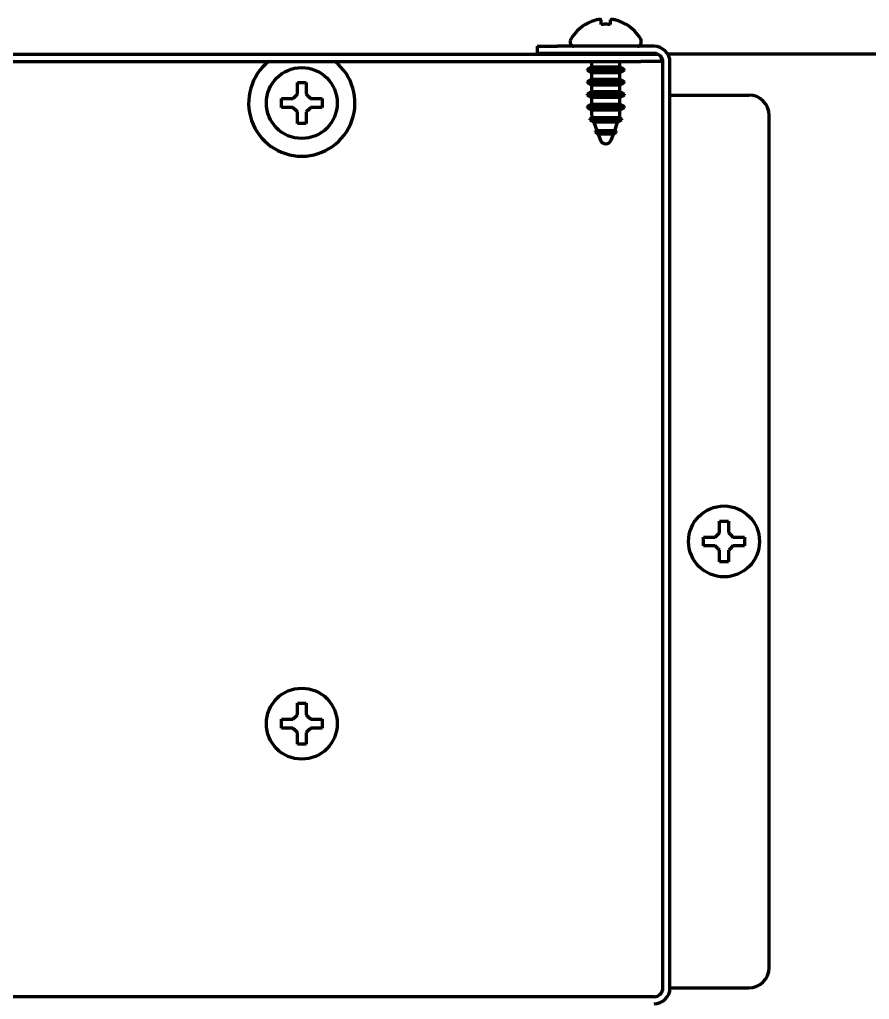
# Model space of a CAD drawing. Header units: inches. Extents: x -2983 to 7024, y 422 to 5529.
# Drawn here: x 2819.2 to 2915.1, y 4590.7 to 4701.3 of the extents above; entities that cross this region are included whole.
import ezdxf

# ---------------------------------------------------------------- set-up
doc = ezdxf.new("R2010")
doc.units = ezdxf.units.IN

msp = doc.modelspace()

# ---------------------------------------------------------------- linework, layer by layer
at = {"linetype": 'Continuous', "lineweight": 70}
for p, q in [((2883.03, 4700.68), (2883.03, 4700.72)), ((2887.63, 4700.72), (2887.63, 4700.68)), ((2877.58, 4698.24), (2879.88, 4698.24)), ((2877.58, 4698.24), (2877.58, 4697.44)), ((2890.78, 4698.24), (2879.88, 4698.24)), ((2881.33, 4698.84), (2881.33, 4698.64)), ((2889.33, 4698.64), (2889.33, 4698.84)), ((2783.38, 4697.34), (2889.28, 4697.34)), ((2879.88, 4697.44), (2877.58, 4697.44)), ((2890.78, 4697.44), (2879.88, 4697.44)), ((2883.73, 4697.44), (2883.73, 4697.34)), ((2886.93, 4697.34), (2886.93, 4697.44)), ((2889.28, 4697.34), (2891.22, 4697.34)), ((2891.58, 4697.04), (2891.58, 4696.54)), ((3128.86, 4697.34), (2892.35, 4697.34)), ((2783.38, 4696.54), (2889.28, 4696.54)), ((2883.73, 4695.93), (2883.23, 4695.64)), ((2883.73, 4696.54), (2883.73, 4695.93)), ((2883.73, 4695.93), (2885.33, 4695.93)), ((2885.33, 4695.93), (2886.93, 4695.93)), ((2886.93, 4695.93), (2886.93, 4696.54)), ((2887.43, 4695.64), (2886.93, 4695.93)), ((2891.58, 4696.54), (2889.28, 4696.54)), ((2891.78, 4592.04), (2891.78, 4696.44)), ((2892.58, 4592.04), (2892.58, 4696.44)), ((2883.23, 4695.64), (2885.33, 4695.64)), ((2883.23, 4695.64), (2883.23, 4695.54)), ((2883.23, 4695.54), (2883.73, 4695.25)), ((2887.43, 4695.54), (2883.23, 4695.54)), ((2883.73, 4695.25), (2883.73, 4694.53)), ((2886.93, 4695.25), (2883.73, 4695.25)), ((2885.33, 4695.64), (2887.43, 4695.64)), ((2886.93, 4695.25), (2887.43, 4695.54)), ((2886.93, 4694.53), (2886.93, 4695.25)), ((2887.43, 4695.54), (2887.43, 4695.64)), ((2883.73, 4694.53), (2883.23, 4694.24)), ((2883.23, 4694.24), (2885.33, 4694.24)), ((2883.23, 4694.24), (2883.23, 4694.14)), ((2887.43, 4694.14), (2883.23, 4694.14)), ((2883.23, 4694.14), (2883.73, 4693.85)), ((2883.73, 4694.53), (2885.33, 4694.53)), ((2883.73, 4693.85), (2883.73, 4693.13)), ((2886.93, 4693.85), (2883.73, 4693.85)), ((2885.33, 4694.53), (2886.93, 4694.53)), ((2885.33, 4694.24), (2887.43, 4694.24)), ((2887.43, 4694.24), (2886.93, 4694.53)), ((2886.93, 4693.85), (2887.43, 4694.14)), ((2886.93, 4693.13), (2886.93, 4693.85)), ((2887.43, 4694.14), (2887.43, 4694.24)), ((2848.73, 4691.84), (2848.73, 4692.34)), ((2853.33, 4692.34), (2853.33, 4691.84)), ((2883.73, 4693.13), (2883.23, 4692.84)), ((2883.23, 4692.84), (2885.33, 4692.84)), ((2883.23, 4692.84), (2883.23, 4692.74)), ((2883.23, 4692.74), (2883.73, 4692.45)), ((2887.43, 4692.74), (2883.23, 4692.74)), ((2883.73, 4693.13), (2885.33, 4693.13)), ((2886.93, 4692.45), (2883.73, 4692.45)), ((2883.73, 4692.45), (2883.73, 4691.73)), ((2885.33, 4693.13), (2886.93, 4693.13)), ((2885.33, 4692.84), (2887.43, 4692.84)), ((2887.43, 4692.84), (2886.93, 4693.13)), ((2886.93, 4692.45), (2887.43, 4692.74)), ((2886.93, 4691.73), (2886.93, 4692.45)), ((2887.43, 4692.74), (2887.43, 4692.84)), ((2892.58, 4692.74), (2893.58, 4692.74)), ((2893.58, 4692.74), (2901.48, 4692.74)), ((2848.73, 4691.34), (2848.73, 4691.84)), ((2853.33, 4691.84), (2853.33, 4691.34)), ((2883.73, 4691.73), (2883.23, 4691.44)), ((2883.23, 4691.44), (2883.23, 4691.34)), ((2883.23, 4691.44), (2885.33, 4691.44)), ((2887.43, 4691.34), (2883.23, 4691.34)), ((2883.23, 4691.34), (2883.73, 4691.05)), ((2883.73, 4691.73), (2885.33, 4691.73)), ((2885.33, 4691.73), (2886.93, 4691.73)), ((2885.33, 4691.44), (2887.43, 4691.44)), ((2887.43, 4691.44), (2886.93, 4691.73)), ((2886.93, 4691.05), (2887.43, 4691.34)), ((2887.43, 4691.34), (2887.43, 4691.44)), ((2883.8, 4690.2), (2883.53, 4690.04)), ((2886.93, 4691.05), (2883.73, 4691.05)), ((2883.73, 4691.05), (2883.73, 4690.52)), ((2883.78, 4690.26), (2883.8, 4690.2)), ((2883.8, 4690.2), (2886.87, 4690.2)), ((2886.87, 4690.2), (2886.89, 4690.26)), ((2887.14, 4690.04), (2886.87, 4690.2)), ((2886.93, 4690.52), (2886.93, 4691.05)), ((2903.78, 4594.34), (2903.78, 4690.44)), ((2883.53, 4690.04), (2885.33, 4690.04)), ((2883.53, 4690.04), (2883.53, 4689.94)), ((2887.14, 4689.94), (2883.53, 4689.94)), ((2883.53, 4689.94), (2883.99, 4689.67)), ((2886.67, 4689.67), (2883.99, 4689.67)), ((2883.99, 4689.67), (2884.33, 4688.75)), ((2885.33, 4690.04), (2887.14, 4690.04)), ((2886.34, 4688.75), (2886.67, 4689.67)), ((2886.67, 4689.67), (2887.14, 4689.94)), ((2887.14, 4689.94), (2887.14, 4690.04)), ((2884.33, 4688.75), (2884.14, 4688.64)), ((2884.14, 4688.64), (2886.53, 4688.64)), ((2884.14, 4688.64), (2884.14, 4688.54)), ((2886.53, 4688.54), (2884.14, 4688.54)), ((2884.14, 4688.54), (2884.48, 4688.34)), ((2884.33, 4688.75), (2886.34, 4688.75)), ((2884.48, 4688.34), (2884.72, 4687.67)), ((2886.19, 4688.34), (2884.48, 4688.34)), ((2885.94, 4687.67), (2886.19, 4688.34)), ((2886.19, 4688.34), (2886.53, 4688.54)), ((2886.53, 4688.64), (2886.34, 4688.75)), ((2886.53, 4688.54), (2886.53, 4688.64)), ((2896.38, 4642.39), (2896.38, 4642.89)), ((2900.98, 4642.89), (2900.98, 4642.39)), ((2896.38, 4641.89), (2896.38, 4642.39)), ((2900.98, 4642.39), (2900.98, 4641.89)), ((2848.73, 4621.84), (2848.73, 4622.34)), ((2848.73, 4621.34), (2848.73, 4621.84)), ((2853.33, 4622.34), (2853.33, 4621.84)), ((2853.33, 4621.84), (2853.33, 4621.34)), ((2892.58, 4592.04), (2893.58, 4592.04)), ((2893.58, 4592.04), (2901.48, 4592.04)), ((2890.78, 4591.04), (2783.38, 4591.04))]:
    msp.add_line(p, q, dxfattribs=at)
for centre in [(2851.03, 4691.84), (2898.68, 4642.39), (2851.03, 4621.84)]:
    msp.add_circle(centre, 4, dxfattribs=at)
for centre, radius, start, end in [((2885.53, 4696.62), 4.8, 121.3727, 149.6988), ((2885.14, 4696.62), 4.8, 30.3012, 58.6273), ((2881.73, 4698.84), 0.4, 149.6988, 180), ((2888.93, 4698.84), 0.4, 0, 30.3012), ((2881.73, 4698.64), 0.4, 180, 270), ((2888.93, 4698.64), 0.4, 270, 0), ((2890.78, 4696.44), 1.8, 0, 90), ((2890.78, 4696.44), 1, 0, 90), ((2851.03, 4691.84), 6, 128.43, 270), ((2851.03, 4691.84), 6, 270, 51.57), ((2901.48, 4690.44), 2.3, 0, 90), ((2884.48, 4690.52), 0.75, 180, 200), ((2886.18, 4690.52), 0.75, 340, 0), ((2885.33, 4687.89), 0.65, 200, 340), ((2901.48, 4594.34), 2.3, 270, 0), ((2890.78, 4592.04), 1.8, 270, 0), ((2890.78, 4592.04), 1, 270, 0)]:
    msp.add_arc(centre, radius, start, end, dxfattribs=at)
for points in [[(2884.33, 4701.23), (2884.28, 4701.22), (2884.17, 4701.19), (2884.01, 4701.14), (2883.85, 4701.08), (2883.7, 4701.02), (2883.54, 4700.96), (2883.39, 4700.88), (2883.22, 4700.79), (2883.1, 4700.72), (2883.03, 4700.68)], [(2884.83, 4701.23), (2884.81, 4701.24), (2884.76, 4701.24), (2884.68, 4701.25), (2884.61, 4701.25), (2884.54, 4701.25), (2884.47, 4701.25), (2884.4, 4701.24), (2884.36, 4701.24), (2884.33, 4701.23)], [(2886.33, 4701.23), (2886.31, 4701.24), (2886.26, 4701.24), (2886.19, 4701.25), (2886.12, 4701.25), (2886.05, 4701.25), (2885.98, 4701.25), (2885.91, 4701.24), (2885.86, 4701.24), (2885.83, 4701.23)], [(2885.83, 4701.23), (2885.83, 4701.22), (2885.83, 4701.19), (2885.83, 4701.14), (2885.83, 4701.08), (2885.83, 4701.02), (2885.83, 4700.96), (2885.83, 4700.88), (2885.83, 4700.79), (2885.83, 4700.72), (2885.83, 4700.68)], [(2885.83, 4700.68), (2885.67, 4700.71), (2885.33, 4700.73), (2885, 4700.71), (2884.83, 4700.68)], [(2850.53, 4692.84), (2850.53, 4692.89), (2850.53, 4693), (2850.53, 4693.16), (2850.53, 4693.32), (2850.53, 4693.48), (2850.53, 4693.63), (2850.53, 4693.79), (2850.53, 4693.95), (2850.53, 4694.08), (2850.53, 4694.14)], [(2850.53, 4694.14), (2850.7, 4694.14), (2851.03, 4694.14), (2851.37, 4694.14), (2851.53, 4694.14)], [(2850.03, 4692.34), (2850.06, 4692.36), (2850.11, 4692.41), (2850.18, 4692.48), (2850.25, 4692.55), (2850.32, 4692.62), (2850.39, 4692.7), (2850.46, 4692.77), (2850.51, 4692.82), (2850.53, 4692.84)], [(2851.53, 4692.84), (2851.56, 4692.81), (2851.61, 4692.76), (2851.69, 4692.69), (2851.76, 4692.62), (2851.83, 4692.55), (2851.9, 4692.48), (2851.96, 4692.41), (2852.01, 4692.36), (2852.03, 4692.34)], [(2852.03, 4692.34), (2852.09, 4692.34), (2852.2, 4692.34), (2852.36, 4692.34), (2852.52, 4692.34), (2852.67, 4692.34), (2852.82, 4692.34), (2852.98, 4692.34), (2853.15, 4692.34), (2853.27, 4692.34), (2853.33, 4692.34)], [(2850.03, 4691.34), (2849.98, 4691.34), (2849.87, 4691.34), (2849.71, 4691.34), (2849.55, 4691.34), (2849.4, 4691.34), (2849.24, 4691.34), (2849.09, 4691.34), (2848.92, 4691.34), (2848.8, 4691.34), (2848.73, 4691.34)], [(2850.53, 4690.84), (2850.51, 4690.87), (2850.46, 4690.92), (2850.38, 4690.99), (2850.31, 4691.06), (2850.24, 4691.13), (2850.17, 4691.2), (2850.1, 4691.27), (2850.06, 4691.32), (2850.03, 4691.34)], [(2852.03, 4691.34), (2852.01, 4691.32), (2851.96, 4691.27), (2851.89, 4691.2), (2851.82, 4691.13), (2851.75, 4691.05), (2851.68, 4690.98), (2851.61, 4690.91), (2851.56, 4690.86), (2851.53, 4690.84)], [(2851.53, 4690.84), (2851.53, 4690.78), (2851.53, 4690.68), (2851.53, 4690.52), (2851.53, 4690.36), (2851.53, 4690.2), (2851.53, 4690.05), (2851.53, 4689.89), (2851.53, 4689.73), (2851.53, 4689.6), (2851.53, 4689.54)], [(2851.53, 4689.54), (2851.37, 4689.54), (2851.03, 4689.54), (2850.7, 4689.54), (2850.53, 4689.54)], [(2898.18, 4643.39), (2898.18, 4643.44), (2898.18, 4643.55), (2898.18, 4643.71), (2898.18, 4643.87), (2898.18, 4644.03), (2898.18, 4644.18), (2898.18, 4644.34), (2898.18, 4644.5), (2898.18, 4644.63), (2898.18, 4644.69)], [(2898.18, 4644.69), (2898.35, 4644.69), (2898.68, 4644.69), (2899.02, 4644.69), (2899.18, 4644.69)], [(2897.68, 4642.89), (2897.71, 4642.91), (2897.76, 4642.96), (2897.83, 4643.03), (2897.9, 4643.1), (2897.97, 4643.17), (2898.04, 4643.25), (2898.11, 4643.32), (2898.16, 4643.37), (2898.18, 4643.39)], [(2899.18, 4643.39), (2899.21, 4643.36), (2899.26, 4643.31), (2899.34, 4643.24), (2899.41, 4643.17), (2899.48, 4643.1), (2899.55, 4643.03), (2899.61, 4642.96), (2899.66, 4642.91), (2899.68, 4642.89)], [(2899.68, 4642.89), (2899.74, 4642.89), (2899.85, 4642.89), (2900.01, 4642.89), (2900.17, 4642.89), (2900.32, 4642.89), (2900.47, 4642.89), (2900.63, 4642.89), (2900.8, 4642.89), (2900.92, 4642.89), (2900.98, 4642.89)], [(2897.68, 4641.89), (2897.63, 4641.89), (2897.52, 4641.89), (2897.36, 4641.89), (2897.2, 4641.89), (2897.05, 4641.89), (2896.89, 4641.89), (2896.74, 4641.89), (2896.57, 4641.89), (2896.45, 4641.89), (2896.38, 4641.89)], [(2898.18, 4641.39), (2898.16, 4641.42), (2898.11, 4641.47), (2898.03, 4641.54), (2897.96, 4641.61), (2897.89, 4641.68), (2897.82, 4641.75), (2897.75, 4641.82), (2897.71, 4641.87), (2897.68, 4641.89)], [(2899.68, 4641.89), (2899.66, 4641.87), (2899.61, 4641.82), (2899.54, 4641.75), (2899.47, 4641.68), (2899.4, 4641.6), (2899.33, 4641.53), (2899.26, 4641.46), (2899.21, 4641.41), (2899.18, 4641.39)], [(2899.18, 4641.39), (2899.18, 4641.33), (2899.18, 4641.23), (2899.18, 4641.07), (2899.18, 4640.91), (2899.18, 4640.75), (2899.18, 4640.6), (2899.18, 4640.44), (2899.18, 4640.28), (2899.18, 4640.15), (2899.18, 4640.09)], [(2899.18, 4640.09), (2899.02, 4640.09), (2898.68, 4640.09), (2898.35, 4640.09), (2898.18, 4640.09)], [(2850.53, 4622.84), (2850.53, 4622.89), (2850.53, 4623), (2850.53, 4623.16), (2850.53, 4623.32), (2850.53, 4623.48), (2850.53, 4623.63), (2850.53, 4623.79), (2850.53, 4623.95), (2850.53, 4624.08), (2850.53, 4624.14)], [(2850.53, 4624.14), (2850.7, 4624.14), (2851.03, 4624.14), (2851.37, 4624.14), (2851.53, 4624.14)], [(2850.03, 4622.34), (2850.06, 4622.36), (2850.11, 4622.41), (2850.18, 4622.48), (2850.25, 4622.55), (2850.32, 4622.62), (2850.39, 4622.7), (2850.46, 4622.77), (2850.51, 4622.82), (2850.53, 4622.84)], [(2851.53, 4622.84), (2851.56, 4622.81), (2851.61, 4622.76), (2851.69, 4622.69), (2851.76, 4622.62), (2851.83, 4622.55), (2851.9, 4622.48), (2851.96, 4622.41), (2852.01, 4622.36), (2852.03, 4622.34)], [(2852.03, 4622.34), (2852.09, 4622.34), (2852.2, 4622.34), (2852.36, 4622.34), (2852.52, 4622.34), (2852.67, 4622.34), (2852.82, 4622.34), (2852.98, 4622.34), (2853.15, 4622.34), (2853.27, 4622.34), (2853.33, 4622.34)], [(2850.03, 4621.34), (2849.98, 4621.34), (2849.87, 4621.34), (2849.71, 4621.34), (2849.55, 4621.34), (2849.4, 4621.34), (2849.24, 4621.34), (2849.09, 4621.34), (2848.92, 4621.34), (2848.8, 4621.34), (2848.73, 4621.34)], [(2850.53, 4620.84), (2850.51, 4620.87), (2850.46, 4620.92), (2850.38, 4620.99), (2850.31, 4621.06), (2850.24, 4621.13), (2850.17, 4621.2), (2850.1, 4621.27), (2850.06, 4621.32), (2850.03, 4621.34)], [(2852.03, 4621.34), (2852.01, 4621.32), (2851.96, 4621.27), (2851.89, 4621.2), (2851.82, 4621.13), (2851.75, 4621.05), (2851.68, 4620.98), (2851.61, 4620.91), (2851.56, 4620.86), (2851.53, 4620.84)], [(2851.53, 4620.84), (2851.53, 4620.78), (2851.53, 4620.68), (2851.53, 4620.52), (2851.53, 4620.36), (2851.53, 4620.2), (2851.53, 4620.05), (2851.53, 4619.89), (2851.53, 4619.73), (2851.53, 4619.6), (2851.53, 4619.54)], [(2851.53, 4619.54), (2851.37, 4619.54), (2851.03, 4619.54), (2850.7, 4619.54), (2850.53, 4619.54)]]:
    msp.add_open_spline(points, degree=3, dxfattribs=at)
for points in [[(2884.83, 4700.68), (2884.83, 4700.81), (2884.83, 4700.92), (2884.83, 4701.05), (2884.83, 4701.1), (2884.83, 4701.17), (2884.83, 4701.21), (2884.83, 4701.23)], [(2887.63, 4700.68), (2887.43, 4700.81), (2887.22, 4700.92), (2886.9, 4701.05), (2886.79, 4701.1), (2886.56, 4701.17), (2886.45, 4701.21), (2886.33, 4701.23)], [(2851.53, 4694.14), (2851.53, 4693.94), (2851.53, 4693.73), (2851.53, 4693.4), (2851.53, 4693.29), (2851.53, 4693.07), (2851.53, 4692.95), (2851.53, 4692.84)], [(2848.73, 4692.34), (2848.94, 4692.34), (2849.15, 4692.34), (2849.47, 4692.34), (2849.58, 4692.34), (2849.81, 4692.34), (2849.92, 4692.34), (2850.03, 4692.34)], [(2853.33, 4691.34), (2853.13, 4691.34), (2852.92, 4691.34), (2852.6, 4691.34), (2852.49, 4691.34), (2852.26, 4691.34), (2852.15, 4691.34), (2852.03, 4691.34)], [(2850.53, 4689.54), (2850.53, 4689.74), (2850.53, 4689.95), (2850.53, 4690.28), (2850.53, 4690.39), (2850.53, 4690.61), (2850.53, 4690.72), (2850.53, 4690.84)], [(2899.18, 4644.69), (2899.18, 4644.49), (2899.18, 4644.28), (2899.18, 4643.95), (2899.18, 4643.84), (2899.18, 4643.62), (2899.18, 4643.5), (2899.18, 4643.39)], [(2896.38, 4642.89), (2896.59, 4642.89), (2896.8, 4642.89), (2897.12, 4642.89), (2897.23, 4642.89), (2897.46, 4642.89), (2897.57, 4642.89), (2897.68, 4642.89)], [(2900.98, 4641.89), (2900.78, 4641.89), (2900.57, 4641.89), (2900.25, 4641.89), (2900.14, 4641.89), (2899.91, 4641.89), (2899.8, 4641.89), (2899.68, 4641.89)], [(2898.18, 4640.09), (2898.18, 4640.29), (2898.18, 4640.5), (2898.18, 4640.83), (2898.18, 4640.94), (2898.18, 4641.16), (2898.18, 4641.27), (2898.18, 4641.39)], [(2851.53, 4624.14), (2851.53, 4623.94), (2851.53, 4623.73), (2851.53, 4623.4), (2851.53, 4623.29), (2851.53, 4623.07), (2851.53, 4622.95), (2851.53, 4622.84)], [(2848.73, 4622.34), (2848.94, 4622.34), (2849.15, 4622.34), (2849.47, 4622.34), (2849.58, 4622.34), (2849.81, 4622.34), (2849.92, 4622.34), (2850.03, 4622.34)], [(2850.53, 4619.54), (2850.53, 4619.74), (2850.53, 4619.95), (2850.53, 4620.28), (2850.53, 4620.39), (2850.53, 4620.61), (2850.53, 4620.72), (2850.53, 4620.84)], [(2853.33, 4621.34), (2853.13, 4621.34), (2852.92, 4621.34), (2852.6, 4621.34), (2852.49, 4621.34), (2852.26, 4621.34), (2852.15, 4621.34), (2852.03, 4621.34)]]:
    msp.add_open_spline(points, degree=3, knots=[0, 0, 0, 0, 0.5, 0.5, 0.75, 0.75, 1, 1, 1, 1], dxfattribs=at)

doc.saveas('drawing.dxf')
